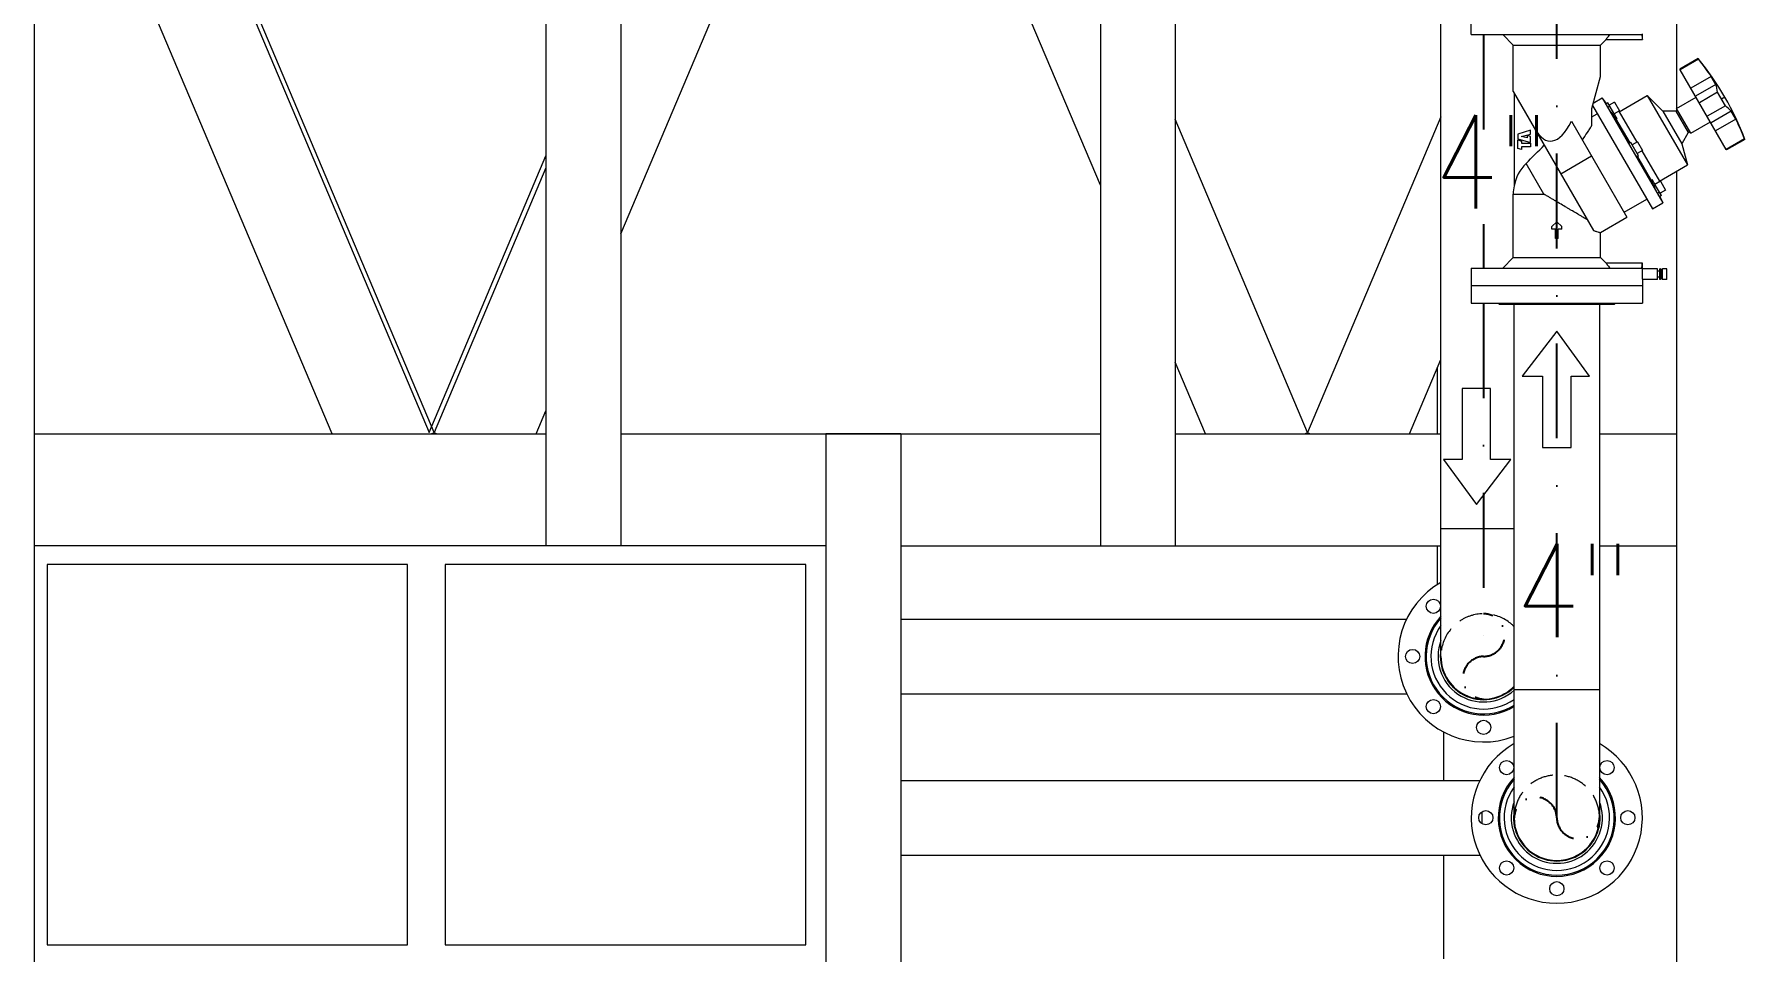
# Model space of a CAD drawing. Header units: millimetres. Extents: x -312439 to 477422, y -331570 to 212570.
# Drawn here: x 344660 to 346950, y 192874 to 194103 of the extents above; entities that cross this region are included whole.
import ezdxf

# ---------------------------------------------------------------- set-up
doc = ezdxf.new("R2010")
doc.units = ezdxf.units.MM
doc.linetypes.add('DASHDOT', pattern=[25.4, 12.7, -6.35, 0, -6.35])
doc.linetypes.add('HIDDEN', pattern=[9.525, 6.35, -3.175])
doc.layers.add('ARCONDTEXTO', color=4, linetype='Continuous')
doc.styles.add('ROMANS', font='romans.shx', dxfattribs={"height": 187.5})

msp = doc.modelspace()

# ---------------------------------------------------------------- linework, layer by layer
at = {"color": 3, "linetype": 'Continuous', "lineweight": 0, "extrusion": (0, 1, 0)}
for p, q in [((344660.301, 194804.689, 0), (344660.301, 192708.782, 0)), ((345345.338, 194804.689, 0), (345345.338, 193417.94, 0)), ((345445.338, 194804.689, 0), (345445.338, 193417.94, 0)), ((346087.409, 194804.689, 0), (346087.409, 193417.94, 0)), ((346187.409, 194804.689, 0), (346187.409, 193417.94, 0)), ((344720.536, 194677.975, 0), (345188.807, 193569.539, 0)), ((345195.623, 193569.539, 0), (344727.352, 194677.975, 0)), ((345445.338, 193835.586, 0), (345780.14, 194628.09, 0)), ((346087.409, 193900.758, 0), (345780.14, 194628.09, 0)), ((345058.979, 193567.94, 0), (344660.301, 194511.644, 0)), ((346858.383, 194438.104, 0), (346858.383, 194000.546, 0)), ((346364.656, 193569.539, 0), (346187.409, 193989.097, 0)), ((346543.233, 193992.245, 0), (346364.656, 193569.539, 0)), ((345188.807, 193569.539, 0), (345345.338, 193940.061, 0)), ((345345.338, 193923.925, 0), (345195.623, 193569.539, 0)), ((346858.383, 193919.295, 0), (346858.383, 192708.782, 0)), ((346228.012, 193567.94, 0), (346187.409, 193664.05, 0)), ((346501.301, 193567.94, 0), (346543.233, 193667.198, 0)), ((346538.512, 193567.94, 0), (346538.512, 193656.023, 0)), ((345332.268, 193567.94, 0), (345345.338, 193598.878, 0)), ((344660.301, 193567.94, 0), (345345.338, 193567.94, 0)), ((345191.84, 193567.94, 0), (345195.623, 193569.539, 0)), ((345195.623, 193568.453, 0), (345194.41, 193567.94, 0)), ((345195.623, 193569.539, 0), (345199.407, 193567.94, 0)), ((345196.837, 193567.94, 0), (345195.623, 193568.453, 0)), ((345445.338, 193567.94, 0), (346087.409, 193567.94, 0)), ((345720.121, 193568.147, 0), (345820.121, 193568.147, 0)), ((345720.121, 193568.147, 0), (345720.121, 192708.782, 0)), ((345820.121, 193568.147, 0), (345820.121, 192708.782, 0)), ((346187.409, 193567.94, 0), (346543.233, 193567.94, 0)), ((346360.873, 193567.94, 0), (346364.656, 193569.539, 0)), ((346364.656, 193568.453, 0), (346363.442, 193567.94, 0)), ((346364.656, 193569.539, 0), (346368.44, 193567.94, 0)), ((346365.87, 193567.94, 0), (346364.656, 193568.453, 0)), ((346755.533, 193567.94, 0), (346858.383, 193567.94, 0)), ((345720.121, 193417.94, 0), (344660.301, 193417.94, 0)), ((345820.121, 193417.94, 0), (346543.233, 193417.94, 0)), ((346538.512, 193366.126, 0), (346538.512, 193417.94, 0)), ((346755.533, 193417.94, 0), (346858.383, 193417.94, 0)), ((345159.954, 193392.94, 0), (344677.442, 193392.94, 0)), ((344677.442, 193392.94, 0), (344677.442, 192883.782, 0)), ((345159.954, 192883.782, 0), (345159.954, 193392.94, 0)), ((345692.94, 193392.94, 0), (345210.428, 193392.94, 0)), ((345210.428, 193392.94, 0), (345210.428, 192883.782, 0)), ((345692.94, 192883.782, 0), (345692.94, 193392.94, 0)), ((345820.121, 193319.782, 0), (346497.377, 193319.782, 0)), ((345820.121, 193219.782, 0), (346497.377, 193219.782, 0)), ((346547.22, 193103.782, 0), (346547.22, 193168.372, 0)), ((345820.121, 193103.782, 0), (346595.377, 193103.782, 0)), ((345820.121, 193003.782, 0), (346595.377, 193003.782, 0)), ((346547.22, 192864.75, 0), (346547.22, 193003.782, 0)), ((344677.442, 192883.782, 0), (345159.954, 192883.782, 0)), ((345210.428, 192883.782, 0), (345692.94, 192883.782, 0))]:
    msp.add_line(p, q, dxfattribs=at)
at = {"color": 6, "linetype": 'DASHDOT', "ltscale": 10}
msp.add_line((346698.383, 193053.782, 0), (346698.383, 194804.004, 0), dxfattribs=at)
at = {"color": 5, "linetype": 'Continuous', "lineweight": 0, "extrusion": (0, 1, 0)}
for p, q in [((346543.233, 193269.782, 0), (346543.233, 194403.577, 0)), ((346583.883, 194102.533, 0), (346583.883, 194149.546, 0)), ((346583.883, 194102.533, 0), (346812.242, 194102.533, 0)), ((346640.092, 194088.481, 0), (346626.04, 194102.533, 0)), ((346812.883, 194096.08, 0), (346812.883, 194103.522, 0)), ((346640.092, 194088.481, 0), (346756.674, 194088.481, 0)), ((346640.092, 194026.334, 0), (346640.092, 194088.481, 0)), ((346756.674, 194088.481, 0), (346764.273, 194096.08, 0)), ((346756.674, 194046.39, 0), (346756.674, 194088.481, 0)), ((346764.273, 194096.08, 0), (346812.883, 194096.08, 0)), ((346887.53, 194070.259, 0), (346863.222, 194056.225, 0)), ((346863.659, 194055.468, 0), (346863.222, 194056.225, 0)), ((346887.966, 194069.502, 0), (346863.659, 194055.468, 0)), ((346925.24, 193948.807, 0), (346863.659, 194055.468, 0)), ((346887.966, 194069.502, 0), (346887.53, 194070.259, 0)), ((346745.224, 194003.658, 0), (346756.674, 194046.39, 0)), ((346905.015, 194046.378, 0), (346877.934, 194030.743, 0)), ((346911.13, 194035.787, 0), (346884.049, 194020.152, 0)), ((346911.13, 194035.787, 0), (346905.015, 194046.378, 0)), ((346640.092, 194026.334, 0), (346747.677, 193839.991, 0)), ((346641.133, 194024.531, 0), (346641.133, 193899.283, 0)), ((346746.262, 194007.531, 0), (346826.239, 193869.005, 0)), ((346747.15, 194010.846, 0), (346759.201, 194017.803, 0)), ((346759.201, 194017.803, 0), (346764.64, 194008.383, 0)), ((346764.661, 194010.006, 0), (346759.201, 194017.803, 0)), ((346766.647, 194011.152, 0), (346764.035, 194009.644, 0)), ((346764.64, 194008.383, 0), (346840.392, 193877.177, 0)), ((346779.078, 193989.621, 0), (346766.647, 194011.152, 0)), ((346769.249, 194006.645, 0), (346767.276, 194005.506, 0)), ((346775.68, 194012.161, 0), (346768.469, 194007.997, 0)), ((346775.68, 194012.161, 0), (346782.446, 194000.442, 0)), ((346781.956, 193999.21, 0), (346819.533, 194020.905, 0)), ((346840.335, 194000.102, 0), (346819.533, 194020.905, 0)), ((346819.533, 194020.905, 0), (346873.244, 193927.875, 0)), ((346858.679, 194003.721, 0), (346884.821, 194018.815, 0)), ((346913.552, 194025.186, 0), (346889.245, 194011.152, 0)), ((346923.961, 194007.157, 0), (346899.654, 193993.123, 0)), ((346923.961, 194007.157, 0), (346913.552, 194025.186, 0)), ((346923.296, 194018.792, 0), (346918.757, 194016.172, 0)), ((346717.867, 193986.554, 0), (346792.217, 193857.776, 0)), ((346745.224, 193980.946, 0), (346745.224, 194003.658, 0)), ((346745.224, 193992.306, 0), (346752.595, 193996.561, 0)), ((346774.454, 193997.63, 0), (346772.48, 193996.491, 0)), ((346782.446, 194000.442, 0), (346775.235, 193996.278, 0)), ((346777.138, 193990.009, 0), (346796.01, 193957.323, 0)), ((346781.956, 193999.21, 0), (346780.833, 193999.51, 0)), ((346781.956, 193999.21, 0), (346805.428, 193958.554, 0)), ((346840.335, 194000.102, 0), (346865.629, 193956.292, 0)), ((346857.614, 194000.102, 0), (346840.335, 194000.102, 0)), ((346857.614, 194000.102, 0), (346859.98, 194001.468, 0)), ((346857.614, 194000.102, 0), (346874.269, 193971.256, 0)), ((346877.936, 193970.368, 0), (346858.679, 194003.721, 0)), ((346877.936, 193970.368, 0), (346904.078, 193985.461, 0)), ((346931.931, 193999.759, 0), (346904.85, 193984.124, 0)), ((346938.045, 193989.168, 0), (346910.964, 193973.533, 0)), ((346938.045, 193989.168, 0), (346931.931, 193999.759, 0)), ((346662.992, 193974.293, 0), (346646.338, 193969.354, 0)), ((346646.338, 193969.354, 0), (346646.338, 193962.726, 0)), ((346646.338, 193962.726, 0), (346662.992, 193957.787, 0)), ((346646.338, 193950.008, 0), (346646.338, 193961.339, 0)), ((346646.338, 193961.339, 0), (346650.937, 193959.969, 0)), ((346650.465, 193966.043, 0), (346662.992, 193969.036, 0)), ((346658.694, 193964.096, 0), (346650.465, 193966.043, 0)), ((346650.937, 193959.969, 0), (346650.937, 193957.277, 0)), ((346658.694, 193967.347, 0), (346658.694, 193964.096, 0)), ((346662.992, 193966.043, 0), (346658.694, 193967.347, 0)), ((346662.992, 193969.036, 0), (346662.992, 193974.293, 0)), ((346662.992, 193957.787, 0), (346662.992, 193966.043, 0)), ((346806.33, 193959.074, 0), (346799.118, 193954.911, 0)), ((346806.33, 193959.074, 0), (346813.096, 193947.356, 0)), ((346874.269, 193971.256, 0), (346865.629, 193956.292, 0)), ((346874.269, 193971.256, 0), (346876.634, 193972.621, 0)), ((346949.547, 193962.841, 0), (346925.24, 193948.807, 0)), ((346949.984, 193962.084, 0), (346925.677, 193948.051, 0)), ((346949.984, 193962.084, 0), (346949.547, 193962.841, 0)), ((346650.937, 193948.659, 0), (346646.338, 193950.008, 0)), ((346650.937, 193957.277, 0), (346662.992, 193957.277, 0)), ((346650.937, 193952.316, 0), (346650.937, 193948.659, 0)), ((346662.992, 193952.316, 0), (346650.937, 193952.316, 0)), ((346662.992, 193957.277, 0), (346662.992, 193952.316, 0)), ((346703.673, 193916.209, 0), (346744.779, 193939.942, 0)), ((346797.296, 193958.066, 0), (346795.323, 193956.927, 0)), ((346807.706, 193940.037, 0), (346797.296, 193958.066, 0)), ((346807.706, 193940.037, 0), (346805.732, 193938.898, 0)), ((346813.096, 193947.356, 0), (346805.884, 193943.192, 0)), ((346806.419, 193939.294, 0), (346825.29, 193906.608, 0)), ((346812.194, 193946.835, 0), (346835.667, 193906.18, 0)), ((346865.629, 193956.292, 0), (346873.244, 193927.875, 0)), ((346925.677, 193948.051, 0), (346925.24, 193948.807, 0)), ((346680.962, 193888.939, 0), (346657.224, 193930.055, 0)), ((346835.667, 193906.18, 0), (346873.244, 193927.875, 0)), ((346830.548, 193900.472, 0), (346825.924, 193908.482, 0)), ((346830.548, 193900.472, 0), (346828.575, 193899.333, 0)), ((346836.979, 193905.988, 0), (346829.767, 193901.824, 0)), ((346838.355, 193886.95, 0), (346830.548, 193900.472, 0)), ((346835.753, 193891.458, 0), (346833.779, 193890.318, 0)), ((346835.667, 193906.18, 0), (346835.366, 193905.057, 0)), ((346843.745, 193894.269, 0), (346836.533, 193890.106, 0)), ((346836.979, 193905.988, 0), (346843.745, 193894.269, 0)), ((346640.092, 193803.897, 0), (346640.092, 193888.939, 0)), ((346640.092, 193888.939, 0), (346680.962, 193888.939, 0)), ((346788.314, 193864.537, 0), (346818.693, 193882.077, 0)), ((346826.239, 193869.005, 0), (346840.392, 193877.177, 0)), ((346838.355, 193886.95, 0), (346835.743, 193885.443, 0)), ((346836.369, 193885.804, 0), (346840.392, 193877.177, 0)), ((346691.879, 193845.342, 0), (346698.385, 193851.844, 0)), ((346691.879, 193842.053, 0), (346691.879, 193845.342, 0)), ((346698.385, 193851.844, 0), (346704.89, 193845.342, 0)), ((346704.89, 193842.053, 0), (346704.89, 193845.342, 0)), ((346756.674, 193837.256, 0), (346792.217, 193857.776, 0)), ((346696.437, 193842.053, 0), (346691.879, 193842.053, 0)), ((346696.437, 193829.607, 0), (346696.437, 193842.053, 0)), ((346700.33, 193829.607, 0), (346696.437, 193829.607, 0)), ((346704.89, 193842.053, 0), (346700.33, 193842.053, 0)), ((346700.33, 193829.607, 0), (346700.33, 193842.053, 0)), ((346756.674, 193803.897, 0), (346756.674, 193837.256, 0)), ((346640.092, 193803.897, 0), (346626.04, 193789.844, 0)), ((346640.092, 193803.897, 0), (346756.674, 193803.897, 0)), ((346756.674, 193803.897, 0), (346764.273, 193796.298, 0)), ((346583.883, 193789.844, 0), (346812.242, 193789.844, 0)), ((346583.883, 193789.844, 0), (346583.883, 193742.832, 0)), ((346812.883, 193796.298, 0), (346764.273, 193796.298, 0)), ((346812.883, 193788.855, 0), (346812.883, 193796.298, 0)), ((346833.181, 193788.855, 0), (346812.883, 193788.855, 0)), ((346833.181, 193774.595, 0), (346833.181, 193788.855, 0)), ((346836.304, 193785.889, 0), (346833.181, 193785.889, 0)), ((346836.304, 193777.562, 0), (346833.181, 193777.562, 0)), ((346836.304, 193774.699, 0), (346836.304, 193788.751, 0)), ((346837.344, 193788.751, 0), (346836.304, 193788.751, 0)), ((346837.344, 193774.699, 0), (346837.344, 193788.751, 0)), ((346838.906, 193787.971, 0), (346837.344, 193787.971, 0)), ((346838.906, 193787.971, 0), (346839.843, 193788.908, 0)), ((346838.906, 193775.48, 0), (346838.906, 193787.971, 0)), ((346839.843, 193774.543, 0), (346839.843, 193788.908, 0)), ((346845.672, 193788.908, 0), (346839.843, 193788.908, 0)), ((346845.672, 193774.543, 0), (346845.672, 193788.908, 0)), ((346583.883, 193766.632, 0), (346812.883, 193766.632, 0)), ((346833.181, 193774.595, 0), (346812.883, 193774.595, 0)), ((346812.883, 193774.595, 0), (346812.883, 193742.832, 0)), ((346837.344, 193774.699, 0), (346836.304, 193774.699, 0)), ((346838.906, 193775.48, 0), (346837.344, 193775.48, 0)), ((346838.906, 193775.48, 0), (346839.843, 193774.543, 0)), ((346845.672, 193774.543, 0), (346839.843, 193774.543, 0)), ((346583.883, 193742.832, 0), (346812.883, 193742.832, 0)), ((346621.483, 193741.232, 0), (346619.883, 193742.832, 0)), ((346775.283, 193741.232, 0), (346621.483, 193741.232, 0)), ((346641.233, 193053.782, 0), (346641.233, 193741.232, 0)), ((346755.533, 193741.232, 0), (346755.533, 193053.782, 0)), ((346775.283, 193741.232, 0), (346776.883, 193742.832, 0)), ((346543.233, 193441.232, 0), (346641.233, 193441.232, 0)), ((346755.533, 193225.232, 0), (346641.233, 193225.232, 0)), ((346598.383, 193045.704, 0), (346598.383, 193061.86, 0))]:
    msp.add_line(p, q, dxfattribs=at)
at = {"color": 6, "linetype": 'DASHDOT', "ltscale": 10, "extrusion": (0, 1, 0)}
for p, q in [((346600.381, 194102.533, 0), (346600.382, 193789.844, 0)), ((346600.382, 193742.832, 0), (346600.383, 193269.782, 0))]:
    msp.add_line(p, q, dxfattribs=at)
at = {"color": 4, "linetype": 'Continuous', "lineweight": 0}
for p, q in [((346698.383, 193705.154, 0), (346652.083, 193645.076, 0)), ((346742.237, 193645.076, 0), (346698.383, 193705.154, 0)), ((346652.083, 193645.076, 0), (346679.206, 193645.076, 0)), ((346679.206, 193645.076, 0), (346679.206, 193549.757, 0)), ((346717.561, 193549.757, 0), (346717.561, 193645.076, 0)), ((346717.561, 193645.076, 0), (346742.237, 193645.076, 0)), ((346679.206, 193549.757, 0), (346717.561, 193549.757, 0))]:
    msp.add_line(p, q, dxfattribs=at)
at = {"color": 1, "linetype": 'Continuous', "lineweight": 0}
for p, q in [((346571.475, 193628.593, 0), (346571.475, 193533.273, 0)), ((346609.83, 193628.593, 0), (346571.475, 193628.593, 0)), ((346609.83, 193533.273, 0), (346609.83, 193628.593, 0)), ((346546.798, 193533.273, 0), (346590.652, 193473.195, 0)), ((346571.475, 193533.273, 0), (346546.798, 193533.273, 0)), ((346590.652, 193473.195, 0), (346636.952, 193533.273, 0)), ((346636.952, 193533.273, 0), (346609.83, 193533.273, 0))]:
    msp.add_line(p, q, dxfattribs=at)
at = {"color": 5, "linetype": 'Continuous', "lineweight": 0}
for centre in [(346533.208, 193336.957, 0), (346505.383, 193269.782, 0), (346533.208, 193202.607, 0), (346600.383, 193174.782, 0), (346631.208, 193120.957, 0), (346765.558, 193120.957, 0), (346603.383, 193053.782, 0), (346793.383, 193053.782, 0), (346631.208, 192986.607, 0), (346765.558, 192986.607, 0), (346698.383, 192958.782, 0)]:
    msp.add_circle(centre, 9.5, dxfattribs=at)
for centre, radius, start, end in [((346598.772, 193831.429, 0), 374.727, 20.405932, 39.594077), ((346698.383, 193888.939, 0), 58.177, 135.030075, 169.75839), ((346698.383, 193888.939, 0), 58.291, 169.155937, 180), ((346600.383, 193269.782, 0), 114.5, 119.942236, 290.901874), ((346600.383, 193269.782, 0), 78.5, 136.721117, 301.35789), ((346600.383, 193269.782, 0), 76.9, 138.002408, 302.087203), ((346600.383, 193269.782, 0), 70.507, 144.150764, 305.406755), ((346600.383, 193269.782, 0), 61, 159.534886, 312.041765), ((346600.383, 193269.782, 0), 58, 170.178792, 314.773845), ((346600.383, 193269.782, 0), 57.15, 180, 315.625635), ((346698.383, 193053.782, 0), 114.5, 119.942236, 60.057762), ((346698.383, 193053.782, 0), 78.5, 136.721117, 43.278865), ((346698.383, 193053.782, 0), 76.9, 138.002408, 41.99756), ((346698.383, 193053.782, 0), 70.507, 144.150764, 35.849236), ((346698.383, 193053.782, 0), 61, 159.534886, 20.465114), ((346698.383, 193053.782, 0), 58, 170.178792, 9.821224), ((346698.383, 193053.782, 0), 57.15, 180, 0)]:
    msp.add_arc(centre, radius, start, end, dxfattribs=at)
at = {"color": 1, "linetype": 'HIDDEN', "lineweight": 0, "ltscale": 5}
for centre, start in [((346600.383, 193269.782, 0), 44.374365), ((346698.383, 193053.782, 0), 0)]:
    msp.add_arc(centre, 57.15, start, 180, dxfattribs=at)
at = {"color": 6, "linetype": 'DASHDOT', "ltscale": 3}
for centre, radius, start, end in [((346600.043, 193298.357, 0), 28.577, 270.681855, 89.318802), ((346601.257, 193241.207, 0), 28.588, 91.750856, 268.249144), ((346669.808, 193052.909, 0), 28.588, 1.750856, 178.249144), ((346726.958, 193054.122, 0), 28.577, 180.681855, 359.318802)]:
    msp.add_arc(centre, radius, start, end, dxfattribs=at)
at = {"color": 5, "linetype": 'Continuous', "lineweight": 0}
for centre, major_axis, ratio, start_param, end_param in [((346593.498, 193840.564, 0), (-323.422, -186.728), 0.93969262, 3.20569733, 3.28752786), ((346584.281, 193856.529, 0), (323.422, 186.728), 0.34202014, 6.1372501, 6.21908063), ((346613.264, 193806.328, 0), (-323.422, -186.728), 0.34202014, 3.20569733, 3.28752786), ((346698.383, 194189.666, 0), (9.104, 229.907), 0.25042958, 2.7639884, 3.63922603), ((346604.047, 193822.293, 0), (-323.422, -186.728), 0.93969262, 2.99565744, 3.07748797)]:
    msp.add_ellipse(centre, major_axis=major_axis, ratio=ratio, start_param=start_param, end_param=end_param, dxfattribs=at)
for points, knots in [([(346764.273, 194096.08, 0), (346764.273, 194096.08, 0), (346764.306, 194096.123, 0), (346764.405, 194096.25, 0), (346764.447, 194096.303, 0), (346764.547, 194096.43, 0), (346764.605, 194096.504, 0), (346764.802, 194096.753, 0), (346764.963, 194096.957, 0), (346765.248, 194097.312, 0), (346765.35, 194097.439, 0), (346765.569, 194097.71, 0), (346765.686, 194097.853, 0), (346766.052, 194098.301, 0), (346766.32, 194098.625, 0), (346766.898, 194099.316, 0), (346767.211, 194099.685, 0), (346768.202, 194100.841, 0), (346768.926, 194101.667, 0), (346769.707, 194102.533, 0)], [0.0148669179, 0.0148669179, 0.0148669179, 0.0148669179, 0.0167201332, 0.0167201332, 0.0176467408, 0.0176467408, 0.0185733484, 0.0185733484, 0.0204265637, 0.0204265637, 0.0213531713, 0.0213531713, 0.0222797789, 0.0222797789, 0.0241329942, 0.0241329942, 0.0259862094, 0.0259862094, 0.0296926399, 0.0296926399, 0.0296926399, 0.0296926399]), ([(346812.242, 194102.533, 0), (346812.313, 194101.536, 0), (346812.39, 194100.641, 0), (346812.484, 194099.646, 0), (346812.503, 194099.453, 0), (346812.54, 194099.08, 0), (346812.558, 194098.9, 0), (346812.612, 194098.384, 0), (346812.646, 194098.074, 0), (346812.709, 194097.516, 0), (346812.738, 194097.269, 0), (346812.789, 194096.841, 0), (346812.811, 194096.659, 0), (346812.864, 194096.225, 0), (346812.883, 194096.08, 0), (346812.883, 194096.08, 0)], [0, 0, 0, 0, 0.0034182904, 0.0034182904, 0.004272863, 0.004272863, 0.0051274356, 0.0051274356, 0.0068365808, 0.0068365808, 0.0085457261, 0.0085457261, 0.0102548713, 0.0102548713, 0.0136731617, 0.0136731617, 0.0136731617, 0.0136731617]), ([(346764.64, 194008.383, 0), (346764.555, 194008.531, 0), (346764.477, 194008.668, 0), (346764.34, 194008.915, 0), (346764.281, 194009.025, 0), (346764.131, 194009.316, 0), (346764.067, 194009.457, 0), (346764.022, 194009.603, 0), (346764.02, 194009.636, 0), (346764.035, 194009.645, 0)], [0.01624722761, 0.01624722761, 0.01624722761, 0.01624722761, 0.01722496292, 0.01722496292, 0.01820269822, 0.01820269822, 0.02015816883, 0.02015816883, 0.02145467472, 0.02145467472, 0.02145467472, 0.02145467472]), ([(346772.48, 193996.491, 0), (346772.135, 193996.972, 0), (346771.776, 193997.478, 0), (346771.221, 193998.271, 0), (346771.032, 193998.543, 0), (346770.651, 193999.094, 0), (346770.461, 193999.371, 0), (346769.889, 194000.206, 0), (346769.508, 194000.768, 0), (346768.936, 194001.621, 0), (346768.746, 194001.907, 0), (346768.373, 194002.468, 0), (346768.007, 194003.024, 0), (346767.652, 194003.566, 0), (346767.304, 194004.102, 0), (346767.132, 194004.368, 0), (346766.632, 194005.145, 0), (346766.322, 194005.632, 0), (346765.891, 194006.318, 0), (346765.753, 194006.54, 0), (346765.489, 194006.966, 0), (346765.364, 194007.171, 0), (346765.013, 194007.747, 0), (346764.811, 194008.087, 0), (346764.64, 194008.383, 0)], [0.00058138, 0.00058138, 0.00058138, 0.00058138, 0.002539611, 0.002539611, 0.0035187265, 0.0035187265, 0.0044978419, 0.0044978419, 0.0064560729, 0.0064560729, 0.0074351884, 0.0074351884, 0.0084143038, 0.0093934193, 0.0093934193, 0.0103725348, 0.0103725348, 0.0123307657, 0.0123307657, 0.0133098812, 0.0133098812, 0.0142889967, 0.0142889967, 0.0162472276, 0.0162472276, 0.0162472276, 0.0162472276]), ([(346745.224, 193980.946, 0), (346744.246, 193979.441, 0), (346743.24, 193977.902, 0), (346741.178, 193974.77, 0), (346740.121, 193973.177, 0), (346736.877, 193968.331, 0), (346734.617, 193965.012, 0), (346732.253, 193961.638, 0)], [0.0222342018, 0.0222342018, 0.0222342018, 0.0222342018, 0.0285809869, 0.0285809869, 0.0349277719, 0.0349277719, 0.047621342, 0.047621342, 0.047621342, 0.047621342]), ([(346799.797, 193947.49, 0), (346799.627, 193947.784, 0), (346799.458, 193948.08, 0), (346799.121, 193948.674, 0), (346798.954, 193948.971, 0), (346798.466, 193949.846, 0), (346798.154, 193950.416, 0), (346797.708, 193951.25, 0), (346797.561, 193951.526, 0), (346797.281, 193952.061, 0), (346797.147, 193952.32, 0), (346796.763, 193953.074, 0), (346796.529, 193953.546, 0), (346796.11, 193954.425, 0), (346795.931, 193954.819, 0), (346795.708, 193955.342, 0), (346795.641, 193955.505, 0), (346795.522, 193955.808, 0), (346795.471, 193955.948, 0), (346795.343, 193956.325, 0), (346795.291, 193956.522, 0), (346795.255, 193956.808, 0), (346795.272, 193956.897, 0), (346795.323, 193956.927, 0)], [0.0156622181, 0.0156622181, 0.0156622181, 0.0156622181, 0.0166401895, 0.0166401895, 0.0176181608, 0.0176181608, 0.0195741034, 0.0195741034, 0.0205520747, 0.0205520747, 0.021530046, 0.021530046, 0.0234859886, 0.0234859886, 0.0254419312, 0.0254419312, 0.0264199025, 0.0264199025, 0.0273978738, 0.0273978738, 0.0293538164, 0.0293538164, 0.031309759, 0.031309759, 0.031309759, 0.031309759]), ([(346805.732, 193938.898, 0), (346805.681, 193938.868, 0), (346805.597, 193938.897, 0), (346805.426, 193939.026, 0), (346805.361, 193939.084, 0), (346805.215, 193939.228, 0), (346805.134, 193939.315, 0), (346804.871, 193939.615, 0), (346804.669, 193939.867, 0), (346804.213, 193940.475, 0), (346803.957, 193940.834, 0), (346803.411, 193941.628, 0), (346803.12, 193942.065, 0), (346802.654, 193942.782, 0), (346802.494, 193943.031, 0), (346802.172, 193943.54, 0), (346801.845, 193944.061, 0), (346801.51, 193944.606, 0), (346801.171, 193945.164, 0), (346800.998, 193945.45, 0), (346800.479, 193946.317, 0), (346800.137, 193946.901, 0), (346799.797, 193947.49, 0)], [0.0000001979, 0.0000001979, 0.0000001979, 0.0000001979, 0.0019579504, 0.0019579504, 0.0029368267, 0.0029368267, 0.003915703, 0.003915703, 0.0058734555, 0.0058734555, 0.007831208, 0.007831208, 0.0097889606, 0.0097889606, 0.0107678368, 0.0107678368, 0.0117467131, 0.0127255894, 0.0127255894, 0.0137044656, 0.0137044656, 0.0156622181, 0.0156622181, 0.0156622181, 0.0156622181]), ([(346834.953, 193886.597, 0), (346834.868, 193886.744, 0), (346834.777, 193886.905, 0), (346834.582, 193887.254, 0), (346834.478, 193887.441, 0), (346834.154, 193888.033, 0), (346833.919, 193888.47, 0), (346833.539, 193889.188, 0), (346833.407, 193889.44, 0), (346833.138, 193889.956, 0), (346833.001, 193890.221, 0), (346832.582, 193891.034, 0), (346832.293, 193891.601, 0), (346831.696, 193892.789, 0), (346831.397, 193893.392, 0), (346830.948, 193894.304, 0), (346830.799, 193894.61, 0), (346830.5, 193895.225, 0), (346830.351, 193895.535, 0), (346829.911, 193896.451, 0), (346829.628, 193897.049, 0), (346829.083, 193898.218, 0), (346828.819, 193898.793, 0), (346828.575, 193899.333, 0)], [0.0156624186, 0.0156624186, 0.0156624186, 0.0156624186, 0.0166406399, 0.0166406399, 0.0176188611, 0.0176188611, 0.0195753035, 0.0195753035, 0.0205535247, 0.0205535247, 0.021531746, 0.021531746, 0.0234881884, 0.0234881884, 0.0254446308, 0.0254446308, 0.0264228521, 0.0264228521, 0.0274010733, 0.0274010733, 0.0293575157, 0.0293575157, 0.0313139582, 0.0313139582, 0.0313139582, 0.0313139582]), ([(346739.323, 193854.461, 0), (346737.367, 193855.616, 0), (346735.293, 193856.842, 0), (346732.007, 193858.783, 0), (346730.892, 193859.442, 0), (346728.63, 193860.778, 0), (346727.482, 193861.456, 0), (346723.992, 193863.519, 0), (346721.6, 193864.931, 0), (346718.533, 193866.743, 0), (346717.916, 193867.108, 0), (346716.673, 193867.842, 0), (346716.047, 193868.212, 0), (346714.165, 193869.324, 0), (346712.906, 193870.068, 0), (346709.116, 193872.306, 0), (346706.573, 193873.809, 0), (346701.456, 193876.832, 0), (346698.882, 193878.352, 0), (346695.644, 193880.266, 0), (346694.994, 193880.649, 0), (346693.699, 193881.414, 0), (346693.053, 193881.796, 0), (346691.12, 193882.938, 0), (346689.836, 193883.696, 0), (346687.281, 193885.206, 0), (346686.009, 193885.958, 0), (346684.11, 193887.08, 0), (346683.478, 193887.453, 0), (346682.533, 193888.011, 0), (346682.061, 193888.29, 0), (346681.589, 193888.568, 0), (346681.275, 193888.754, 0), (346681.117, 193888.847, 0), (346680.962, 193888.939, 0)], [0.0119588571, 0.0119588571, 0.0119588571, 0.0119588571, 0.0205430368, 0.0205430368, 0.0248351266, 0.0248351266, 0.0291272165, 0.0291272165, 0.0377113962, 0.0377113962, 0.0398574411, 0.0398574411, 0.042003486, 0.042003486, 0.0462955759, 0.0462955759, 0.0548797556, 0.0548797556, 0.0634639353, 0.0634639353, 0.0656099802, 0.0656099802, 0.0677560251, 0.0677560251, 0.072048115, 0.072048115, 0.0763402048, 0.0763402048, 0.0784862497, 0.0784862497, 0.0795592722, 0.0800957834, 0.0800957834, 0.0806322947, 0.0806322947, 0.0806322947, 0.0806322947]), ([(346835.743, 193885.443, 0), (346835.74, 193885.441, 0), (346835.735, 193885.44, 0), (346835.713, 193885.444, 0), (346835.666, 193885.481, 0), (346835.59, 193885.577, 0), (346835.5, 193885.704, 0), (346835.447, 193885.782, 0), (346835.268, 193886.061, 0), (346835.123, 193886.302, 0), (346834.953, 193886.597, 0)], [0.01044594522, 0.01044594522, 0.01044594522, 0.01044594522, 0.01076803651, 0.01076803651, 0.01174691294, 0.01272578937, 0.01272578937, 0.01370466579, 0.01370466579, 0.01566241864, 0.01566241864, 0.01566241864, 0.01566241864]), ([(346747.677, 193839.991, 0), (346749.142, 193839.593, 0), (346750.429, 193839.219, 0), (346752.657, 193838.549, 0), (346753.6, 193838.254, 0), (346754.556, 193837.948, 0), (346754.736, 193837.89, 0), (346755.073, 193837.782, 0), (346755.231, 193837.73, 0), (346755.665, 193837.589, 0), (346755.905, 193837.51, 0), (346756.482, 193837.32, 0), (346756.674, 193837.256, 0), (346756.674, 193837.256, 0)], [0, 0, 0, 0, 0.0078859085, 0.0078859085, 0.0157718169, 0.0157718169, 0.017743294, 0.017743294, 0.0197147711, 0.0197147711, 0.0236577254, 0.0236577254, 0.0315436338, 0.0315436338, 0.0315436338, 0.0315436338]), ([(346764.273, 193796.298, 0), (346764.273, 193796.298, 0), (346764.306, 193796.255, 0), (346764.405, 193796.128, 0), (346764.447, 193796.075, 0), (346764.547, 193795.948, 0), (346764.605, 193795.874, 0), (346764.802, 193795.624, 0), (346764.963, 193795.421, 0), (346765.248, 193795.066, 0), (346765.35, 193794.939, 0), (346765.569, 193794.668, 0), (346765.686, 193794.525, 0), (346766.052, 193794.077, 0), (346766.32, 193793.753, 0), (346766.898, 193793.062, 0), (346767.211, 193792.692, 0), (346768.202, 193791.536, 0), (346768.926, 193790.711, 0), (346769.707, 193789.844, 0)], [0.0148669179, 0.0148669179, 0.0148669179, 0.0148669179, 0.0167201332, 0.0167201332, 0.0176467408, 0.0176467408, 0.0185733484, 0.0185733484, 0.0204265637, 0.0204265637, 0.0213531713, 0.0213531713, 0.0222797789, 0.0222797789, 0.0241329942, 0.0241329942, 0.0259862094, 0.0259862094, 0.0296926399, 0.0296926399, 0.0296926399, 0.0296926399]), ([(346812.242, 193789.844, 0), (346812.313, 193790.842, 0), (346812.39, 193791.737, 0), (346812.484, 193792.732, 0), (346812.503, 193792.925, 0), (346812.54, 193793.298, 0), (346812.558, 193793.478, 0), (346812.612, 193793.993, 0), (346812.646, 193794.304, 0), (346812.709, 193794.862, 0), (346812.738, 193795.108, 0), (346812.789, 193795.537, 0), (346812.811, 193795.719, 0), (346812.864, 193796.153, 0), (346812.883, 193796.298, 0), (346812.883, 193796.298, 0)], [0, 0, 0, 0, 0.0034182904, 0.0034182904, 0.004272863, 0.004272863, 0.0051274356, 0.0051274356, 0.0068365808, 0.0068365808, 0.0085457261, 0.0085457261, 0.0102548713, 0.0102548713, 0.0136731617, 0.0136731617, 0.0136731617, 0.0136731617]), ([(346812.883, 193788.855, 0), (346812.883, 193788.855, 0), (346812.88, 193788.809, 0), (346812.872, 193788.673, 0), (346812.868, 193788.617, 0), (346812.86, 193788.481, 0), (346812.856, 193788.401, 0), (346812.84, 193788.133, 0), (346812.828, 193787.914, 0), (346812.801, 193787.396, 0), (346812.786, 193787.095, 0), (346812.757, 193786.437, 0), (346812.743, 193786.078, 0), (346812.723, 193785.494, 0), (346812.716, 193785.291, 0), (346812.704, 193784.88, 0), (346812.693, 193784.459, 0), (346812.684, 193784.021, 0), (346812.676, 193783.575, 0), (346812.672, 193783.346, 0), (346812.664, 193782.656, 0), (346812.661, 193782.193, 0), (346812.661, 193781.263, 0), (346812.664, 193780.79, 0), (346812.675, 193779.875, 0), (346812.683, 193779.431, 0), (346812.699, 193778.783, 0), (346812.704, 193778.57, 0), (346812.716, 193778.157, 0), (346812.723, 193777.957, 0), (346812.743, 193777.377, 0), (346812.757, 193777.017, 0), (346812.787, 193776.352, 0), (346812.801, 193776.056, 0), (346812.821, 193775.669, 0), (346812.828, 193775.549, 0), (346812.84, 193775.328, 0), (346812.845, 193775.227, 0), (346812.861, 193774.959, 0), (346812.869, 193774.824, 0), (346812.88, 193774.642, 0), (346812.883, 193774.595, 0), (346812.883, 193774.595, 0)], [0, 0, 0, 0, 0.0013388378, 0.0013388378, 0.0020082567, 0.0020082567, 0.0026776756, 0.0026776756, 0.0040165134, 0.0040165134, 0.0053553513, 0.0053553513, 0.0066941891, 0.0066941891, 0.007363608, 0.007363608, 0.0080330269, 0.0087024458, 0.0087024458, 0.0093718647, 0.0093718647, 0.0107107025, 0.0107107025, 0.0120495403, 0.0120495403, 0.0133883781, 0.0133883781, 0.014057797, 0.014057797, 0.014727216, 0.014727216, 0.0160660538, 0.0160660538, 0.0174048916, 0.0174048916, 0.0180743105, 0.0180743105, 0.0187437294, 0.0187437294, 0.0200825672, 0.0200825672, 0.021421405, 0.021421405, 0.021421405, 0.021421405])]:
    msp.add_open_spline(points, degree=3, knots=knots, dxfattribs=at)
for points in [[(346777.138, 193990.009, 0), (346775.586, 193992.17, 0), (346774.033, 193994.331, 0), (346772.48, 193996.491, 0)], [(346779.078, 193989.621, 0), (346778.432, 193989.75, 0), (346777.785, 193989.88, 0), (346777.138, 193990.009, 0)], [(346657.224, 193930.055, 0), (346665.347, 193938.186, 0), (346673.471, 193946.317, 0), (346681.595, 193954.448, 0)], [(346825.29, 193906.608, 0), (346825.501, 193907.233, 0), (346825.713, 193907.857, 0), (346825.924, 193908.482, 0)], [(346828.575, 193899.333, 0), (346827.48, 193901.758, 0), (346826.385, 193904.183, 0), (346825.29, 193906.608, 0)]]:
    msp.add_open_spline(points, degree=3, dxfattribs=at)

# ---------------------------------------------------------------- texts
at = {"layer": 'ARCONDTEXTO', "linetype": 'Continuous', "lineweight": -3, "style": 'ROMANS', "width": 0.8}
for p in [(346534.176, 193869.639, 0), (346642.938, 193295.45, 0)]:
    msp.add_text('4"', height=125, dxfattribs=at).set_placement(p)

doc.saveas('drawing.dxf')
